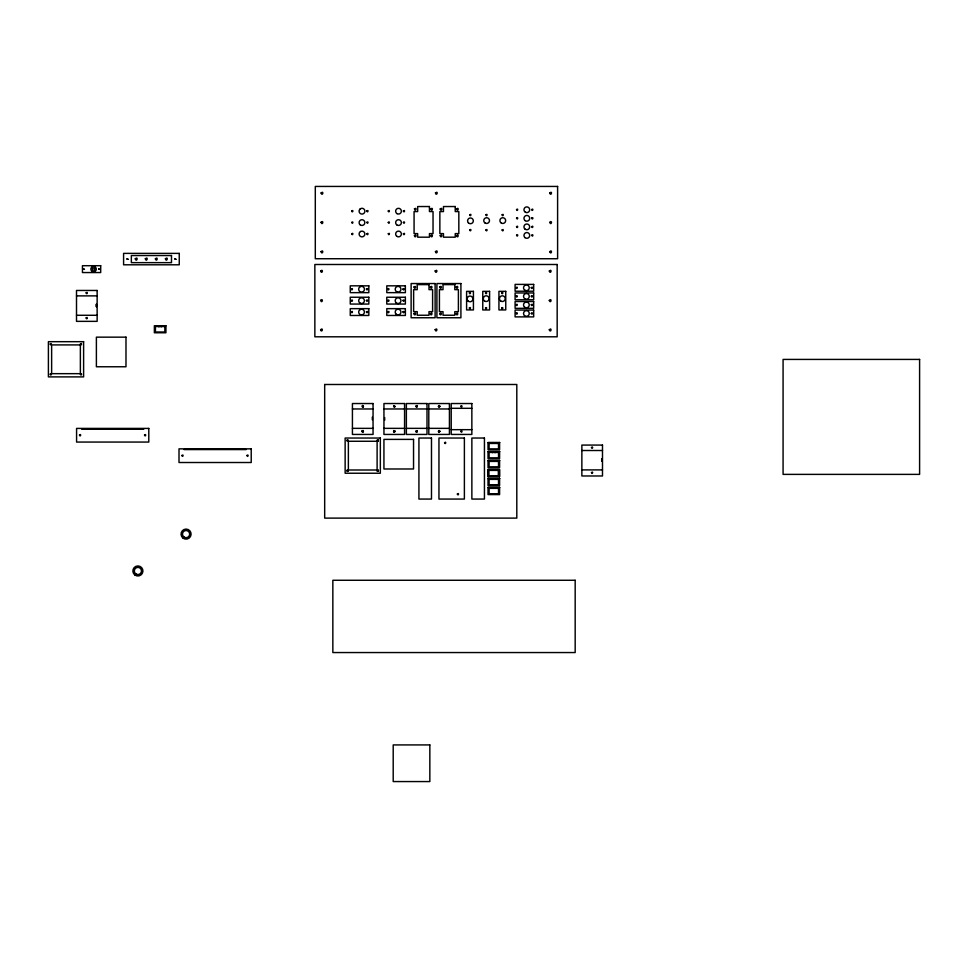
<?xml version="1.0" encoding="UTF-8"?>
<svg xmlns="http://www.w3.org/2000/svg" width="968" height="968" viewBox="0 0 968 968"><rect width="100%" height="100%" fill="white"/><g stroke="black" fill="none" stroke-linecap="round" stroke-linejoin="round"><path stroke-width="1.45" d="M393.565 405.931L393.903 407.056M394.956 406.62C392.584 404.346 395.948 407.576 393.637 406.076M393.54 431.534C394 428.63 395.972 432.986 393.637 431.571M394.956 431.389L393.758 431.026L394.073 432.224M415.962 406.439L417.051 405.483L417.051 407.056M417.377 406.245C415.623 404.418 416.24 408.327 417.402 406.112M438.395 406.439L439.109 405.398L439.835 406.439M439.835 406.112L439.472 407.056M363.254 406.62L362.117 406.076L363.46 406.439M363.436 406.294L363.097 407.056M363.363 406.802L362.552 405.423L362.383 407.056M394.956 406.294L394.617 407.056M416.494 432.224C414.715 428.981 419.217 432.188 416.059 431.571M347.028 440.186L348.335 440.307L347.512 441.251L347.246 439.944L348.371 440.537L347.028 440.9M438.492 431.171L439.738 431.171L439.291 432.224M439.738 431.571C437.403 432.986 439.375 428.63 439.835 431.534M362.952 432.212C364.863 430.518 360.532 430.7 362.589 432.224M394.448 432.224L394.956 431.014M416.869 432.224L417.377 431.014M76.508 295.881L97.139 295.881M76.508 315.278L97.139 315.278M451.221 408.302L471.852 408.302M352.425 408.968L373.055 408.968M383.945 408.968L404.576 408.968M406.366 408.968L426.997 408.968M428.8 408.968L449.43 408.968M352.425 428.352L373.055 428.352M383.945 428.352L404.576 428.352M406.366 428.352L426.997 428.352M428.8 428.352L449.43 428.352M81.615 429.139L143.76 429.139M451.221 429.671L471.852 429.671M488.029 442.679L499.597 442.679M184.041 449.575L246.187 449.575M581.865 450.507L602.495 450.507M488.029 451.657L499.597 451.657M488.029 460.647L499.597 460.647M581.865 469.904L602.495 469.904M488.029 478.603L499.597 478.603M488.029 487.582L499.597 487.582M438.928 432.224L438.395 431.208M438.746 407.056C437.802 404.14 441.263 407.48 438.492 406.475M416.325 407.056L415.962 406.112M417.305 431.171L416.494 430.833L415.986 431.716M499.415 476.631L499.415 469.625L487.848 469.625L487.848 476.631L499.597 476.631L499.597 469.444L488.029 469.444L488.029 476.631M492.361 452.649A2.904 2.904 0 0 1 495.265 452.649M495.096 475.651A2.904 2.904 0 0 1 492.18 475.651M493.063 488.283A2.904 2.904 0 0 1 494.563 488.283M158.679 326.748A2.904 2.904 0 0 1 161.596 326.748M372.244 417.232A9.607 9.607 0 0 1 372.281 419.737M384.756 420.088A9.607 9.607 0 0 1 384.719 417.571M324.679 384.49L324.679 518.11L516.803 518.11L516.803 384.49L324.679 384.49M516.549 218.187C517.686 220.813 518.461 216.07 516.549 218.187M516.113 296.256C517.251 298.87 518.025 294.139 516.113 296.256M531.722 235.309C532.86 237.922 533.634 233.179 531.722 235.309M531.287 313.366C532.424 315.979 533.186 311.248 531.287 313.366M516.525 226.742C517.638 229.368 518.461 224.637 516.525 226.742M516.089 304.799C517.202 307.425 518.025 302.706 516.089 304.799M549.715 222.398C551.385 226.379 552.655 219.228 549.715 222.398M549.279 300.455C550.949 304.448 552.22 297.285 549.279 300.455M531.686 209.62C532.775 212.258 533.634 207.539 531.686 209.62M531.25 287.69C532.339 290.327 533.199 285.608 531.25 287.69M549.715 251.716C551.361 255.709 552.68 248.558 549.715 251.716M549.279 329.773C550.925 333.779 552.244 326.627 549.279 329.773M50.215 344.064C51.28 346.738 52.199 341.982 50.215 344.064M377.121 470.581C377.532 472.965 379.698 469.528 377.423 470.121C376.758 473.219 380.037 468.948 377.121 470.581M366.86 233.857C367.901 236.507 368.844 231.8 366.86 233.857M366.424 311.914C367.465 314.576 368.409 309.869 366.424 311.914M351.723 222.446C352.763 225.108 353.707 220.401 351.723 222.446M351.287 300.516C352.328 303.166 353.272 298.459 351.287 300.516M457.356 494.067C458.396 496.753 459.376 492.01 457.356 494.067M456.569 235.708C457.985 239.411 459.364 232.889 456.569 235.708M456.134 313.765C457.537 317.468 458.929 310.958 456.134 313.765M155.376 258.831C156.816 262.981 158.558 255.806 155.376 258.831M80.392 344.027C81.324 346.75 82.498 342.055 80.392 344.027M377.133 440.367C378.04 443.09 379.25 438.419 377.133 440.355C378.028 443.102 379.25 438.395 377.133 440.367M444.578 442.691C445.486 445.437 446.696 440.743 444.578 442.691M83.478 268.995L84.458 269.406L83.526 268.862M86.128 292.844C87.011 295.591 88.257 290.908 86.128 292.844M86.128 317.94C87.011 320.686 88.257 316.004 86.128 317.94M98.627 268.995L99.607 269.406L98.675 268.862M79.485 435.055C80.356 437.802 81.615 433.119 79.485 435.055M126.917 258.94L128.018 259.243L126.917 258.94M135.254 258.795C136.657 263.151 138.642 255.721 135.254 258.795M144.51 435.055C145.394 437.802 146.64 433.119 144.51 435.055M181.911 455.492C182.795 458.239 184.041 453.556 181.911 455.492M246.937 455.492C247.82 458.239 249.066 453.556 246.937 455.492M321.074 192.983C322.392 197.097 324.28 190.079 321.074 192.983M321.025 251.632C322.344 255.746 324.219 248.728 321.025 251.632M320.638 271.04C321.957 275.154 323.844 268.136 320.638 271.04M320.589 329.689C321.908 333.815 323.784 326.785 320.589 329.689M351.723 233.808C352.594 236.531 353.84 231.897 351.723 233.808M351.287 311.877C352.158 314.588 353.393 309.954 351.287 311.877M346.955 470.533C347.851 473.279 349.073 468.597 346.955 470.533M388.228 211C389.1 213.71 390.346 209.076 388.228 211M388.253 222.41C389.124 225.121 390.358 220.486 388.253 222.41M362.044 431.014C362.927 433.761 364.186 429.078 362.044 431.014M387.793 289.057C388.664 291.779 389.91 287.145 387.793 289.057M387.817 300.467C388.688 303.19 389.923 298.555 387.817 300.467M403.39 211C404.261 213.71 405.507 209.076 403.39 211M403.39 233.808C404.261 236.531 405.507 231.897 403.39 233.808M402.954 289.057C403.825 291.779 405.072 287.145 402.954 289.057M402.954 311.877C403.825 314.588 405.072 309.954 402.954 311.877M414.413 235.647C415.623 239.423 417.341 232.986 414.413 235.647M413.965 313.717C415.175 317.492 416.906 311.055 413.965 313.717M430.784 209.003C431.994 212.778 433.724 206.341 430.784 209.003M430.784 235.647C431.994 239.423 433.724 232.986 430.784 235.647M440.198 209.003C441.408 212.778 443.138 206.341 440.198 209.003M430.349 287.072C431.559 290.848 433.289 284.411 430.349 287.072M440.198 235.647C441.408 239.423 443.138 232.986 440.198 235.647M430.349 313.717C431.559 317.492 433.289 311.055 430.349 313.717M439.762 287.072C440.972 290.848 442.703 284.411 439.762 287.072M439.762 313.717C440.972 317.492 442.703 311.055 439.762 313.717M456.581 209.003C457.791 212.778 459.522 206.341 456.581 209.003M456.146 287.072C457.356 290.848 459.086 284.411 456.146 287.072M485.924 214.835C486.795 217.558 488.041 212.924 485.924 214.835M460.841 406.245C461.724 408.992 462.97 404.309 460.841 406.245M485.924 229.985C486.795 232.695 488.041 228.073 485.924 229.985M460.841 431.341C461.724 434.087 462.97 429.405 460.841 431.341M485.488 292.905C486.359 295.615 487.606 290.981 485.488 292.905M485.488 308.042C486.359 310.764 487.606 306.13 485.488 308.042M502.102 214.835C502.973 217.558 504.207 212.924 502.102 214.835M501.654 292.905C502.525 295.615 503.771 290.981 501.654 292.905M516.537 209.572C517.408 212.282 518.654 207.648 516.537 209.572M516.101 287.629C516.972 290.352 518.219 285.717 516.101 287.629M531.698 226.681C532.569 229.392 533.816 224.757 531.698 226.681M531.263 304.738C532.134 307.461 533.38 302.827 531.263 304.738M591.484 447.47C592.368 450.217 593.626 445.534 591.484 447.47M591.484 472.565C592.368 475.312 593.626 470.629 591.484 472.565M549.739 192.971C551.01 197.097 552.97 190.103 549.739 192.971M549.304 271.028C550.574 275.166 552.534 268.16 549.304 271.028M321.049 222.289C322.32 226.427 324.292 219.433 321.049 222.289M320.614 300.358C321.872 304.484 323.856 297.491 320.614 300.358M435.443 251.583C436.58 255.758 438.77 248.824 435.443 251.583M435.152 329.652C436.29 333.815 438.468 326.881 435.152 329.652M502.102 229.973C502.852 232.719 504.304 228.145 502.102 229.973M501.666 308.03C502.416 310.788 503.868 306.215 501.666 308.03M516.585 235.2C517.311 237.959 518.8 233.397 516.585 235.2M516.15 313.257C516.876 316.016 518.364 311.454 516.15 313.257M469.77 229.924C470.496 232.707 472.009 228.109 469.77 229.924M469.335 307.981C470.061 310.776 471.573 306.166 469.335 307.981M366.872 222.362C367.574 225.133 369.098 220.583 366.872 222.362M366.436 300.431C367.126 303.19 368.663 298.64 366.436 300.431M80.417 374.144C81.106 376.939 82.667 372.353 80.417 374.144M145.321 258.722C146.398 263.163 148.927 255.903 145.321 258.722M366.884 210.939C367.537 213.722 369.135 209.197 366.884 210.939M366.449 289.008C367.102 291.779 368.699 287.254 366.449 289.008M531.747 218.066C532.388 220.849 534.009 216.324 531.747 218.066M531.311 296.135C531.952 298.906 533.574 294.393 531.311 296.135M469.77 214.775C470.424 217.582 472.057 213.02 469.77 214.775M469.335 292.844C469.988 295.651 471.622 291.09 469.335 292.844M174.833 258.892L175.91 259.291L174.833 258.892M403.414 222.35C404.043 225.133 405.689 220.619 403.414 222.35M402.978 300.407C403.608 303.19 405.253 298.688 402.978 300.407M165.407 258.698C166.399 263.163 169.061 255.951 165.407 258.698M351.747 210.927C352.328 213.722 354.046 209.233 351.747 210.927M351.311 288.984C351.892 291.779 353.61 287.302 351.311 288.984M388.289 233.736C388.858 236.531 390.612 232.066 388.289 233.736M387.853 311.793C388.422 314.6 390.177 310.123 387.853 311.793M435.467 192.862C436.29 197.109 438.988 190.357 435.467 192.862M435.164 270.919C435.999 275.166 438.685 268.414 435.164 270.919M50.251 374.108C50.784 376.939 52.599 372.438 50.251 374.108M346.98 470.448C347.512 473.279 349.363 468.79 346.98 470.448M414.449 208.882C415.163 212.778 417.704 206.62 414.449 208.882M414.014 286.952C414.727 290.848 417.269 284.689 414.014 286.952M360.036 209.076L359.564 209.645A2.88 2.88 0 0 0 359.878 213.129L360.459 213.613A2.88 2.88 0 0 0 364.283 212.924A2.88 2.88 0 0 0 363.92 209.052A2.88 2.88 0 0 0 360.036 209.076M359.6 287.133L359.128 287.714A2.88 2.88 0 0 0 359.443 291.199L360.023 291.671A2.88 2.88 0 0 0 363.847 290.981A2.88 2.88 0 0 0 363.484 287.109A2.88 2.88 0 0 0 359.6 287.133M360.556 231.509L359.963 231.957A2.88 2.88 0 0 0 359.963 236.023L360.556 236.482A2.88 2.88 0 0 0 364.863 233.99A2.88 2.88 0 0 0 360.556 231.509M360.12 309.566L359.527 310.026A2.88 2.88 0 0 0 359.527 314.092L360.12 314.552A2.88 2.88 0 0 0 364.428 312.059A2.88 2.88 0 0 0 360.12 309.566M557.604 186.437L315.302 186.437L315.302 258.734L557.604 258.734L557.604 186.437M429.441 206.535L417.668 206.535L417.668 211.581L414.074 211.581L414.074 233.603L417.668 233.603L417.668 237.184L429.441 237.184L429.441 233.603L433.035 233.603L433.035 211.581L429.441 211.581L429.441 206.535M455.238 206.535L443.453 206.535L443.453 211.581L439.859 211.581L439.859 233.603L443.453 233.603L443.453 237.184L455.238 237.184L455.238 233.603L458.832 233.603L458.832 211.581L455.238 211.581L455.238 206.535M179.249 253.386L123.589 253.386L123.589 264.796L179.249 264.796L179.249 253.386M171.493 255.54L131.345 255.54L131.345 262.643L171.493 262.643L171.493 255.54M557.169 264.494L314.854 264.494L314.854 336.804L557.169 336.804L557.169 264.494M100.696 265.704L82.449 265.704L82.449 272.553L100.696 272.553L100.696 265.704M94.658 268.051L92.505 268.051L92.505 270.205L94.658 270.205L94.658 268.051M435.116 283.539L411.122 283.539L411.122 317.758L435.116 317.758L435.116 283.539M460.913 283.539L436.907 283.539L436.907 317.758L460.913 317.758L460.913 283.539M533.67 284.398L515.097 284.398L515.097 291.223L533.67 291.223L533.67 284.398M429.005 284.616L417.22 284.616L417.22 289.65L413.626 289.65L413.626 311.672L417.22 311.672L417.22 315.241L429.005 315.241L429.005 311.672L432.599 311.672L432.599 289.65L429.005 289.65L429.005 284.616M454.803 284.616L443.017 284.616L443.017 289.65L439.424 289.65L439.424 311.672L443.017 311.672L443.017 315.241L454.803 315.241L454.803 311.672L458.396 311.672L458.396 289.65L454.803 289.65L454.803 284.616M368.832 285.826L350.259 285.826L350.259 292.651L368.832 292.651L368.832 285.826M405.374 285.826L386.801 285.826L386.801 292.651L405.374 292.651L405.374 285.826M97.139 290.461L76.508 290.461L76.508 321.352L97.139 321.352L97.139 290.461M473.425 291.356L466.6 291.356L466.6 309.929L473.425 309.929L473.425 291.356M489.59 291.356L482.766 291.356L482.766 309.954L489.59 309.954L489.59 291.356M505.756 291.356L498.931 291.356L498.931 309.929L505.756 309.929L505.756 291.356M533.683 292.953L515.097 292.953L515.097 299.777L533.683 299.777L533.683 292.953M368.832 297.236L350.259 297.236L350.259 304.061L368.832 304.061L368.832 297.236M405.374 297.236L386.776 297.236L386.776 304.061L405.374 304.061L405.374 297.236M533.67 301.508L515.097 301.508L515.097 308.332L533.67 308.332L533.67 301.508M368.832 308.647L350.259 308.647L350.259 315.471L368.832 315.471L368.832 308.647M405.374 308.647L386.801 308.647L386.801 315.471L405.374 315.471L405.374 308.647M533.683 310.062L515.097 310.062L515.097 316.887L533.683 316.887L533.683 310.062M165.927 325.756L154.36 325.756L154.36 332.762L165.927 332.762L165.927 325.756M164.85 326.531L155.437 326.531L155.437 332L164.85 332L164.85 326.531M125.985 337.154L96.389 337.154L96.389 366.763L125.985 366.763L125.985 337.154M83.611 341.68L48.4 341.68L48.4 376.891L83.611 376.891L83.611 341.68M80.368 344.911L51.631 344.911L51.631 373.66L80.368 373.66L80.368 344.911M919.6 359.418L783.076 359.418L783.076 474.38L919.6 474.38L919.6 359.418M373.055 403.535L352.425 403.535L352.425 434.438L373.055 434.438L373.055 403.535M404.576 403.535L383.945 403.535L383.945 434.438L404.576 434.438L404.576 403.535M426.997 403.535L406.366 403.535L406.366 434.438L426.997 434.438L426.997 403.535M449.43 403.535L428.8 403.535L428.8 434.438L449.43 434.438L449.43 403.535M471.852 403.535L451.221 403.535L451.221 434.438L471.852 434.438L471.852 403.535M148.794 428.413L76.581 428.413L76.581 442.061L148.794 442.061L148.794 428.413M380.339 438.032L345.14 438.032L345.14 473.231L380.339 473.231L380.339 438.032M431.486 438.032L418.926 438.032L418.926 499.064L431.486 499.064L431.486 438.032M464.386 438.032L438.952 438.032L438.952 499.064L464.386 499.064L464.386 438.032M484.436 438.032L471.864 438.032L471.864 499.064L484.436 499.064L484.436 438.032M413.542 439.387L383.933 439.387L383.933 468.984L413.542 468.984L413.542 439.387M377.109 441.263L348.371 441.263L348.371 470L377.109 470L377.109 441.263M499.597 442.497L488.029 442.497L488.029 449.684L499.597 449.684L499.597 442.497M498.52 443.453L489.106 443.453L489.106 448.91L498.52 448.91L498.52 443.453M602.495 445.074L581.865 445.074L581.865 475.978L602.495 475.978L602.495 445.074M251.22 448.849L179.007 448.849L179.007 462.51L251.22 462.51L251.22 448.849M499.597 451.487L488.029 451.487L488.029 458.663L499.597 458.663L499.597 451.487M498.52 452.431L489.106 452.431L489.106 457.888L498.52 457.888L498.52 452.431M499.597 460.466L488.029 460.466L488.029 467.653L499.597 467.653L499.597 460.466M498.52 461.409L489.106 461.409L489.106 466.879L498.52 466.879L498.52 461.409M498.339 470.4L488.937 470.4L488.937 475.857L498.339 475.857L498.339 470.4M499.597 478.422L488.029 478.422L488.029 485.609L499.597 485.609L499.597 478.422M498.52 479.378L489.106 479.378L489.106 484.835L498.52 484.835L498.52 479.378M499.597 487.412L488.029 487.412L488.029 494.587L499.597 494.587L499.597 487.412M498.52 488.356L489.106 488.356L489.106 493.825L498.52 493.825L498.52 488.356M575.173 580.268L332.847 580.268L332.847 652.553L575.173 652.553L575.173 580.268M429.84 744.924L393.202 744.924L393.202 781.563L429.84 781.563L429.84 744.924M601.721 461.288L601.685 458.784A9.607 9.607 0 0 1 601.721 461.288M96.364 306.662L96.316 304.158A9.607 9.607 0 0 1 96.364 306.662M500.904 301.145A2.88 2.88 0 0 0 505.223 298.652A2.88 2.88 0 0 0 500.916 296.16A2.88 2.88 0 0 0 500.904 301.145M396.227 302.851A2.88 2.88 0 0 0 400.909 301.169A2.88 2.88 0 0 0 397.11 297.95A2.88 2.88 0 0 0 396.227 302.851M396.287 314.298A2.88 2.88 0 0 0 400.921 312.483A2.88 2.88 0 0 0 397.025 309.385A2.88 2.88 0 0 0 396.287 314.298M359.83 302.96A2.88 2.88 0 0 0 364.391 300.988A2.88 2.88 0 0 0 360.399 298.011A2.88 2.88 0 0 0 359.83 302.96M467.98 300.939A2.88 2.88 0 0 0 472.783 299.644A2.88 2.88 0 0 0 469.274 296.123A2.88 2.88 0 0 0 467.98 300.939M524.559 307.146A2.88 2.88 0 0 0 529.218 305.392A2.88 2.88 0 0 0 525.37 302.234A2.88 2.88 0 0 0 524.559 307.146M396.626 291.719A2.88 2.88 0 0 0 400.946 289.263A2.88 2.88 0 0 0 396.662 286.746A2.88 2.88 0 0 0 396.626 291.719M524.535 315.665A2.88 2.88 0 0 0 529.23 314.007A2.88 2.88 0 0 0 525.442 310.776A2.88 2.88 0 0 0 524.535 315.665M524.753 298.725A2.88 2.88 0 0 0 529.266 296.619A2.88 2.88 0 0 0 525.176 293.764A2.88 2.88 0 0 0 524.753 298.725M524.934 290.291A2.88 2.88 0 0 0 529.254 287.835A2.88 2.88 0 0 0 524.958 285.318A2.88 2.88 0 0 0 524.934 290.291M484.593 301.048A2.88 2.88 0 0 0 489.046 298.834A2.88 2.88 0 0 0 484.895 296.075A2.88 2.88 0 0 0 484.593 301.048M468.415 222.87A2.88 2.88 0 0 0 473.231 221.587A2.88 2.88 0 0 0 469.71 218.066A2.88 2.88 0 0 0 468.415 222.87M525.37 212.234A2.88 2.88 0 0 0 529.69 209.766A2.88 2.88 0 0 0 525.394 207.261A2.88 2.88 0 0 0 525.37 212.234M525.188 220.668A2.88 2.88 0 0 0 529.702 218.55A2.88 2.88 0 0 0 525.624 215.707A2.88 2.88 0 0 0 525.188 220.668M524.971 237.608A2.88 2.88 0 0 0 529.665 235.938A2.88 2.88 0 0 0 525.878 232.707A2.88 2.88 0 0 0 524.971 237.608M501.339 223.076A2.88 2.88 0 0 0 505.659 220.595A2.88 2.88 0 0 0 501.351 218.102A2.88 2.88 0 0 0 501.339 223.076M397.061 213.662A2.88 2.88 0 0 0 401.381 211.206A2.88 2.88 0 0 0 397.098 208.677A2.88 2.88 0 0 0 397.061 213.662M360.265 224.903A2.88 2.88 0 0 0 364.827 222.918A2.88 2.88 0 0 0 360.834 219.954A2.88 2.88 0 0 0 360.265 224.903M524.995 229.089A2.88 2.88 0 0 0 529.653 227.335A2.88 2.88 0 0 0 525.806 224.177A2.88 2.88 0 0 0 524.995 229.089M396.723 236.24A2.88 2.88 0 0 0 401.357 234.425A2.88 2.88 0 0 0 397.461 231.316A2.88 2.88 0 0 0 396.723 236.24M396.662 224.782A2.88 2.88 0 0 0 401.345 223.1A2.88 2.88 0 0 0 397.546 219.881A2.88 2.88 0 0 0 396.662 224.782M485.029 222.979A2.88 2.88 0 0 0 489.481 220.764A2.88 2.88 0 0 0 485.331 218.018A2.88 2.88 0 0 0 485.029 222.979M184.198 537.167A3.594 3.594 0 0 0 189.667 534.191A3.594 3.594 0 0 0 184.356 530.948A3.594 3.594 0 0 0 184.198 537.167M183.109 538.172A5.034 5.034 0 0 0 191.071 534.639A5.034 5.034 0 0 0 184.029 529.508A5.034 5.034 0 0 0 183.109 538.172M136.028 574.036A3.594 3.594 0 0 0 141.497 571.059A3.594 3.594 0 0 0 136.185 567.817A3.594 3.594 0 0 0 136.028 574.036M134.939 575.04A5.034 5.034 0 0 0 142.901 571.507A5.034 5.034 0 0 0 135.859 566.377A5.034 5.034 0 0 0 134.939 575.04M92.226 271.476A2.698 2.698 0 0 0 96.28 269.128A2.698 2.698 0 0 0 92.226 266.793A2.698 2.698 0 0 0 92.226 271.476"/></g></svg>
